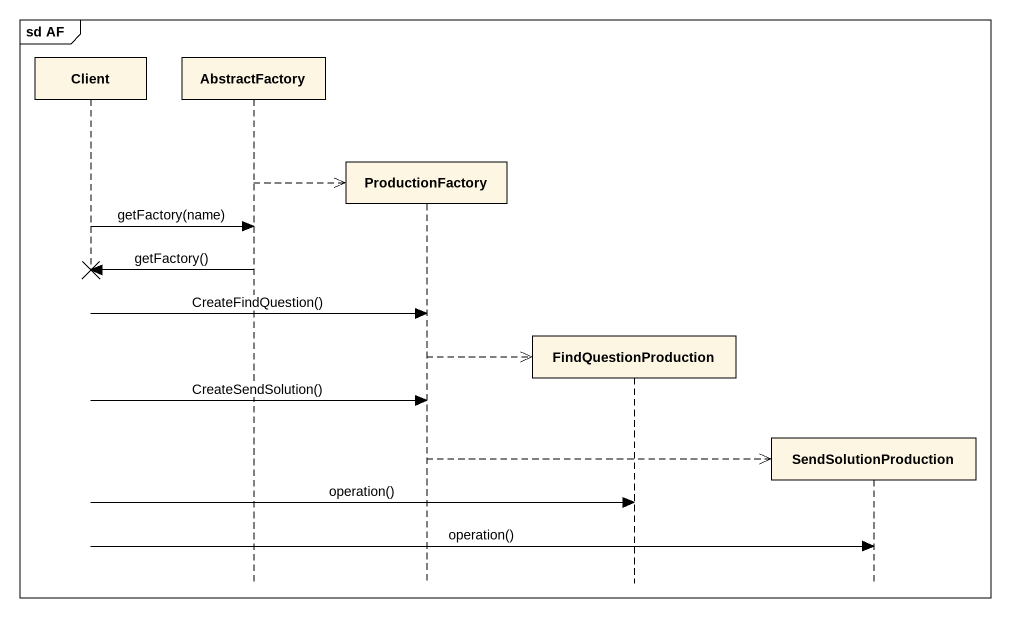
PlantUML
@startuml
mainframe sd AF
hide footbox
participant Client
participant AbstractFactory
participant ProductionFactory
participant FindQuestionProduction
participant SendSolutionProduction

AbstractFactory -->> ProductionFactory **
Client -> AbstractFactory : getFactory(name)
AbstractFactory -> Client !! : getFactory()
Client -> ProductionFactory : CreateFindQuestion()
ProductionFactory -->> FindQuestionProduction **
Client -> ProductionFactory : CreateSendSolution()
ProductionFactory -->> SendSolutionProduction **
Client -> FindQuestionProduction : operation()
Client -> SendSolutionProduction : operation()
@enduml
